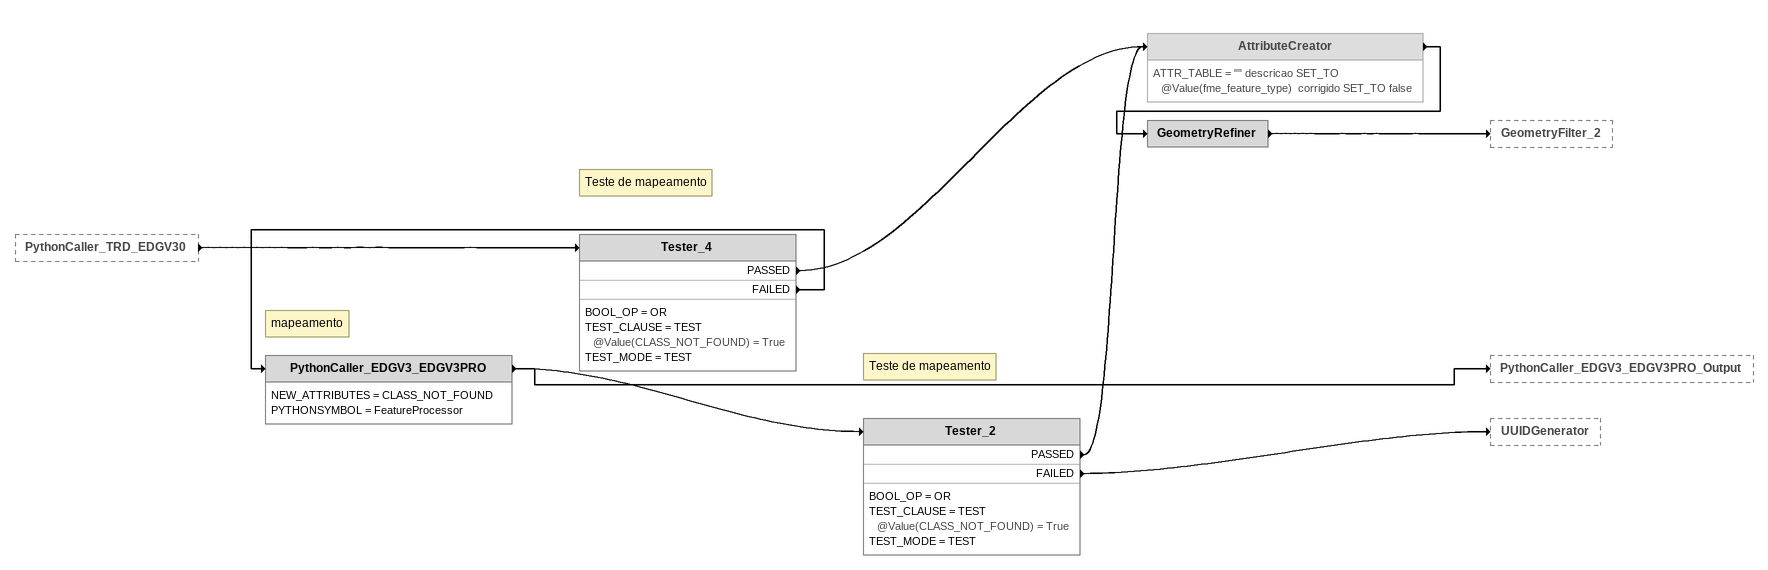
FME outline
PythonCaller_TRD_EDGV30 [outside]
    -> Tester_4
Note: Teste de mapeamento
Tester_4
    BOOL_OP = OR
    TEST_CLAUSE = TEST @Value(CLASS_NOT_FOUND) = True
    TEST_MODE = TEST
    PASSED -> AttributeCreator
    FAILED -> PythonCaller_EDGV3_EDGV3PRO
Note: mapeamento
PythonCaller_EDGV3_EDGV3PRO
    NEW_ATTRIBUTES = CLASS_NOT_FOUND
    PYTHONSYMBOL = FeatureProcessor
    -> Tester_2
    -> PythonCaller_EDGV3_EDGV3PRO_Output
Note: Teste de mapeamento
Tester_2
    BOOL_OP = OR
    TEST_CLAUSE = TEST @Value(CLASS_NOT_FOUND) = True
    TEST_MODE = TEST
    PASSED -> AttributeCreator
    FAILED -> UUIDGenerator
AttributeCreator [off]
    ATTR_TABLE = "" descricao SET_TO @Value(fme_feature_type)  corrigido SET_TO false
    -> GeometryRefiner
GeometryRefiner
    -> GeometryFilter_2
